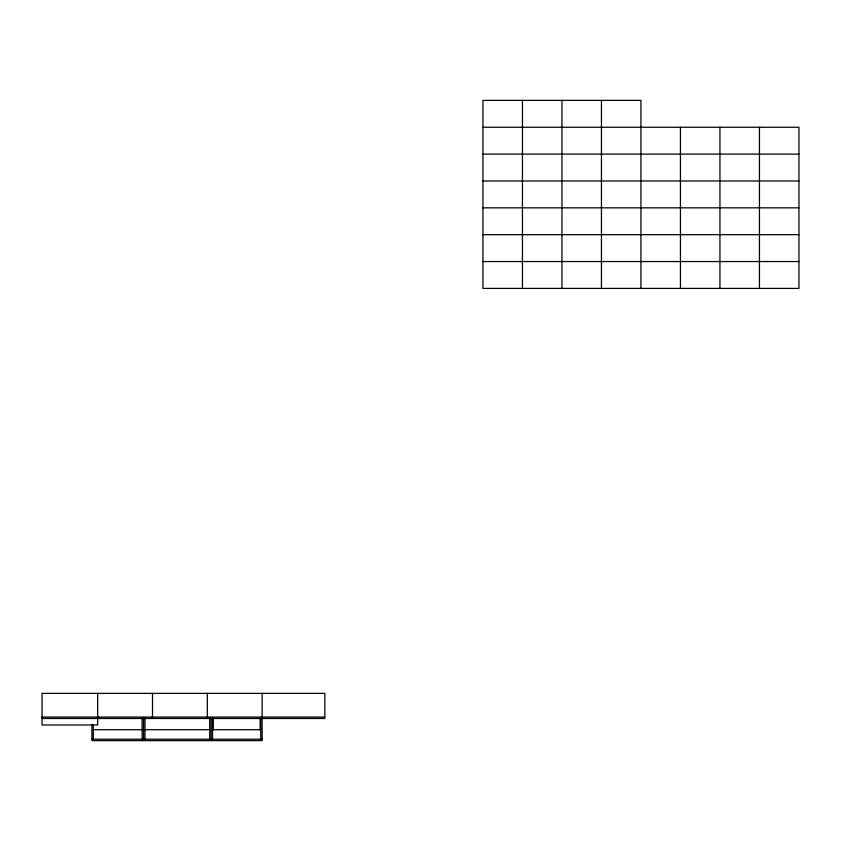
<?xml version="1.0" encoding="UTF-8"?>
<svg xmlns="http://www.w3.org/2000/svg" width="841" height="841" viewBox="0 0 841 841"><rect width="100%" height="100%" fill="white"/><g stroke="black" fill="none" stroke-linecap="round" stroke-linejoin="round"><path stroke-width="1.26" d="M482.955 127.254L798.95 127.254L798.95 288.41L482.955 288.41L482.955 100.384L640.947 100.384L640.947 288.41M482.955 154.113L798.95 154.113M482.955 180.973L798.95 180.973M482.955 207.832L798.95 207.832M482.955 234.692L798.95 234.692M482.955 261.551L798.95 261.551M42.05 717.068L324.868 717.068L324.868 693.373L42.05 693.373L42.05 724.974L97.661 724.974L97.661 717.384M93.319 729.704L142.14 729.704M144.988 729.704L209.693 729.704M212.531 729.704L260.721 729.704M759.455 127.254L759.455 288.41M719.949 127.254L719.949 288.41M680.453 127.254L680.453 288.41M601.452 100.384L601.452 288.41M561.946 100.384L561.946 288.41M522.45 100.384L522.45 288.41M324.71 717.068L324.71 718.487L262.297 718.487L262.297 717.068M262.14 693.373L262.14 717.068M262.14 718.098L262.14 739.186L91.9 739.186L91.9 724.564M261.982 717.068L261.982 718.487L207.475 718.487L207.475 717.068M261.982 739.186L261.982 740.616L211.27 740.616L211.27 739.186M260.721 718.246L260.721 739.186M260.132 718.256L260.132 730.03M213.12 718.256L213.12 730.03M212.531 718.246L212.531 739.186M211.112 718.246L211.112 739.186M210.954 739.186L210.954 740.616L143.8 740.616L143.8 739.186M209.693 718.246L209.693 739.186M207.317 693.373L207.317 717.068M207.159 717.068L207.159 718.487L152.652 718.487L152.652 717.068M152.494 693.373L152.494 717.068M152.337 717.068L152.337 718.487L97.819 718.487L97.819 717.068M144.988 718.246L144.988 739.186M143.569 718.246L143.569 739.186M143.412 739.186L143.412 740.616L92.058 740.616L92.058 739.186M142.14 718.246L142.14 739.186M97.661 693.373L97.661 717.068M97.503 717.068L97.503 718.487L42.208 718.487L42.208 717.068M93.319 724.784L93.319 739.186"/></g></svg>
